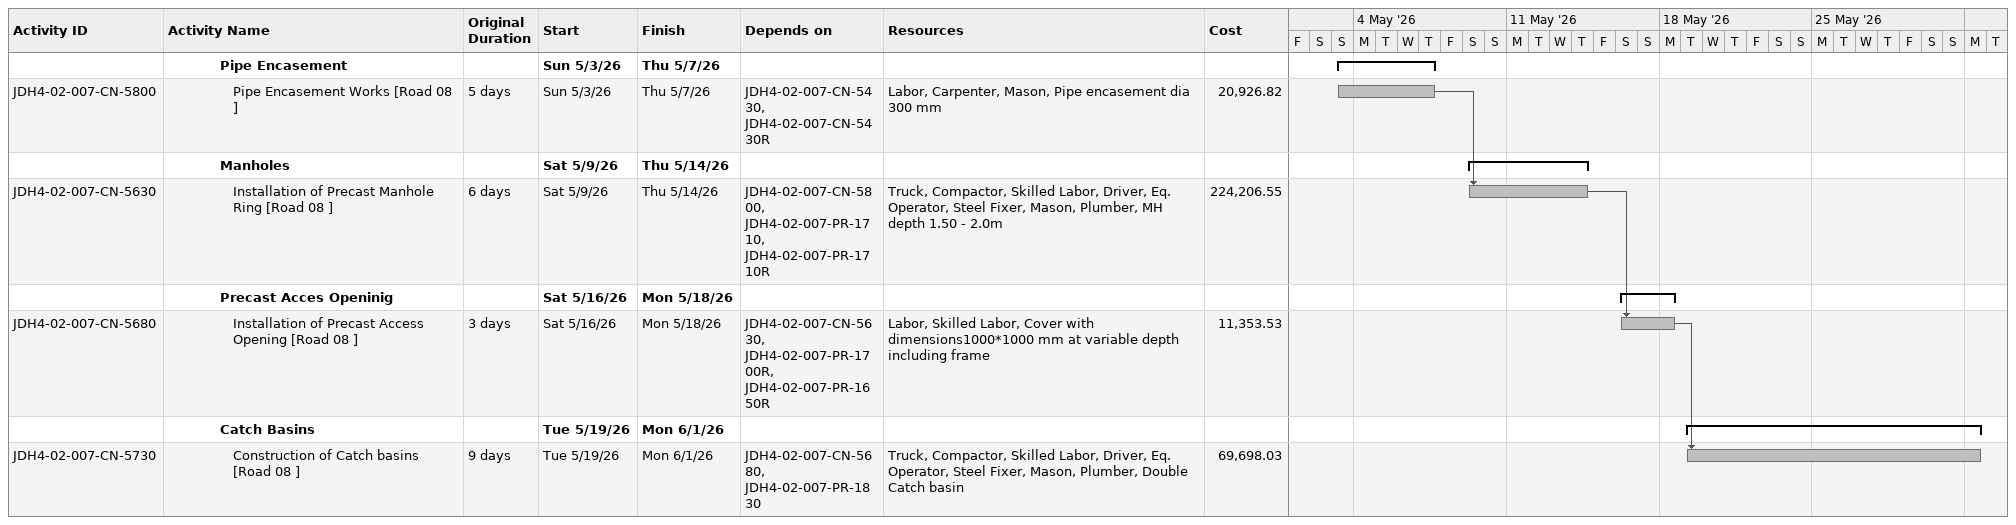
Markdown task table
| ID | Level | Task | Original duration | Start | Finish | Predecessors | Resources | Cost |
|---|---|---|---|---|---|---|---|---|
|  | 5 | **Pipe Encasement** |  | 2026-05-03 | 2026-05-07 |  |  |  |
| JDH4-02-007-CN-5800 | 6 | Pipe Encasement Works [Road 08 ] | 5d | 2026-05-03 | 2026-05-07 | JDH4-02-007-CN-5430, JDH4-02-007-CN-5430R | Labor, Carpenter, Mason, Pipe encasement dia 300 mm | 20926.82 |
|  | 5 | **Manholes** |  | 2026-05-09 | 2026-05-14 |  |  |  |
| JDH4-02-007-CN-5630 | 6 | Installation of Precast Manhole Ring [Road 08 ] | 6d | 2026-05-09 | 2026-05-14 | JDH4-02-007-CN-5800, JDH4-02-007-PR-1710, JDH4-02-007-PR-1710R | Truck, Compactor, Skilled Labor, Driver, Eq. Operator, Steel Fixer, Mason, Plumber, MH depth 1.50 - 2.0m | 224206.55 |
|  | 5 | **Precast Acces Openinig** |  | 2026-05-16 | 2026-05-18 |  |  |  |
| JDH4-02-007-CN-5680 | 6 | Installation of Precast Access Opening [Road 08 ] | 3d | 2026-05-16 | 2026-05-18 | JDH4-02-007-CN-5630, JDH4-02-007-PR-1700R, JDH4-02-007-PR-1650R | Labor, Skilled Labor, Cover with dimensions1000*1000 mm at variable depth including frame | 11353.53 |
|  | 5 | **Catch Basins** |  | 2026-05-19 | 2026-06-01 |  |  |  |
| JDH4-02-007-CN-5730 | 6 | Construction of Catch basins [Road 08 ] | 9d | 2026-05-19 | 2026-06-01 | JDH4-02-007-CN-5680, JDH4-02-007-PR-1830 | Truck, Compactor, Skilled Labor, Driver, Eq. Operator, Steel Fixer, Mason, Plumber, Double Catch basin | 69698.03 |
